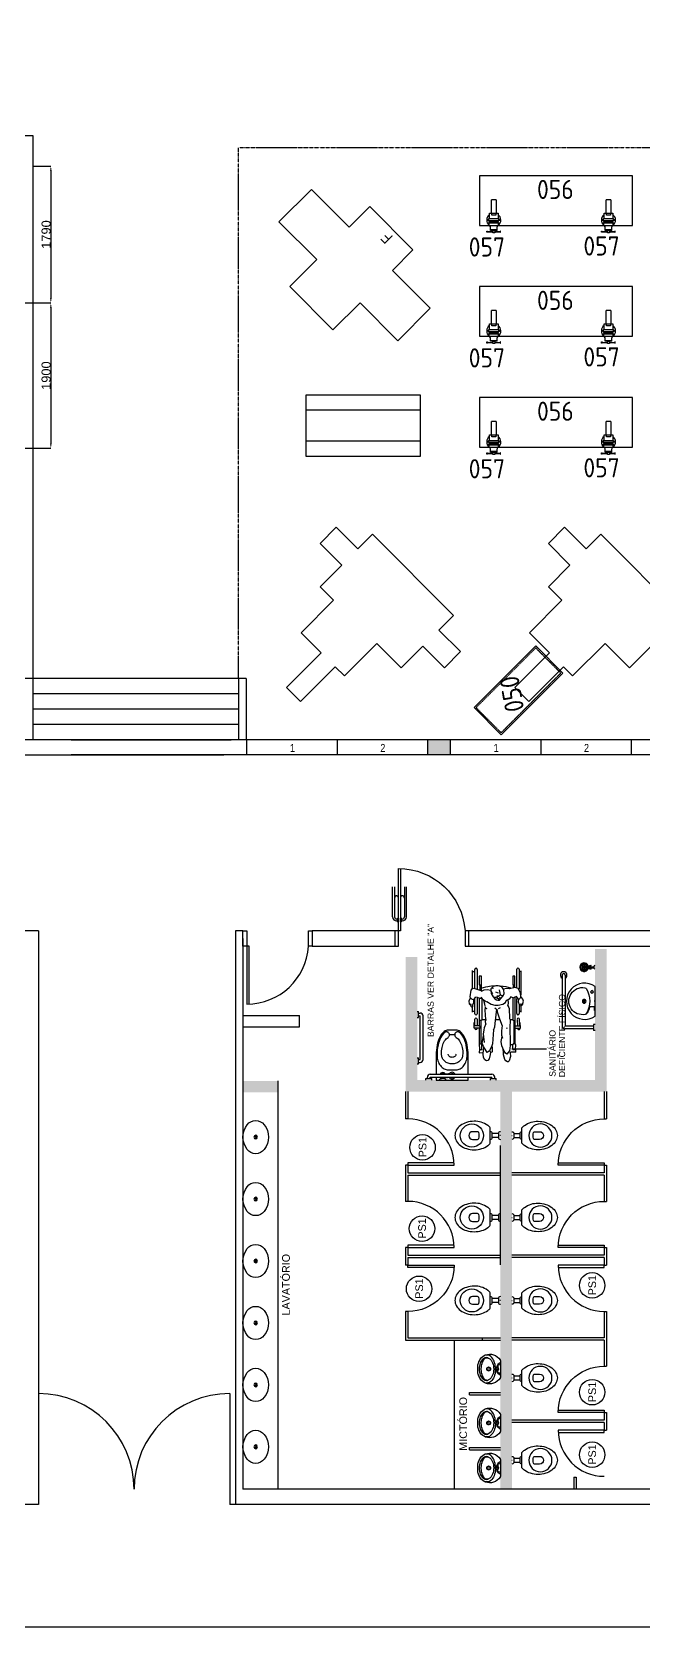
# Model space of a CAD drawing. Header units: millimetres. Extents: x 18768 to 1484868, y -11027 to 520152.
# Drawn here: x 694504 to 702499, y 136941 to 157799 of the extents above; entities that cross this region are included whole.
import ezdxf
from ezdxf.enums import TextEntityAlignment as Align

# ---------------------------------------------------------------- set-up
doc = ezdxf.new("R2010")
doc.units = ezdxf.units.MM
for name, pattern in [('DASHDOT', [1, 0.5, -0.25, 0, -0.25]), ('DIVIDE', [2.15, 1.5, -0.2, 0.05, -0.15, 0.05, -0.2]), ('HIDDEN2', [4.7625, 3.175, -1.5875])]:
    doc.linetypes.add(name, pattern=pattern)
for name, color, linetype in [('1-PAREDES', 7, 'Continuous'), ('A Construir', 1, 'Continuous'), ('Construir', 251, 'Continuous'), ('esquadrias', 2, 'Continuous'), ('L025-IMAGIN', 1, 'DIVIDE'), ('L025-TEXTO', 7, 'Continuous'), ('L035-ARRANJO-ADQUIRIR', 102, 'Continuous'), ('L035-ARRANJO-EXISTENTE', 180, 'Continuous'), ('L035-TEXTO', 40, 'Continuous'), ('MOBÍLIA', 26, 'Continuous'), ('Muros', 4, 'Continuous'), ('PAREDES', 7, 'Continuous'), ('Sanitários', 2, 'Continuous'), ('Textos', 7, 'Continuous')]:
    doc.layers.add(name, color=color, linetype=linetype)
doc.layers.add('L035-DEMOLIÇÃO', color=40, linetype='Continuous', plot=False)
doc.styles.add('ISO-CP--25', font='isocp.shx', dxfattribs={"height": 250})
doc.styles.get("Standard").update_dxf_attribs({"font": 'arial.ttf'})
doc.dimstyles.new('ISO-25', dxfattribs={"dimtxt": 2.5, "dimasz": 2.5, "dimexe": 1.25, "dimexo": 0.625, "dimtad": 1, "dimtxsty": 'Standard', "dimcen": 2.5, "dimadec": 0, "dimazin": 0, "dimtfac": 1, "dimtmove": 0, "dimatfit": 3, "dimfxl": 1, "dimarcsym": 0})

# ---------------------------------------------------------------- blocks, each defined once
blk = doc.blocks.new('CADEIRA_RODAS')
at = {"color": 0}
for p, q in [((-0.793, 0.23), (-0.79, 0.178)), ((-0.746, 0.228), (-0.793, 0.23)), ((-0.754, 0.197), (-0.755, 0.228)), ((-0.683, 0.229), (-0.748, 0.227)), ((-0.676, 0.215), (-0.683, 0.229)), ((-0.68, 0.228), (-0.474, 0.228)), ((-0.679, 0.203), (-0.676, 0.215)), ((-0.377, 0.209), (-0.678, 0.209)), ((-0.478, 0.288), (-0.474, 0.288)), ((-0.475, 0.259), (-0.478, 0.259)), ((-0.474, 0.295), (-0.401, 0.295)), ((-0.474, 0.209), (-0.474, 0.295)), ((-0.444, 0.227), (-0.473, 0.217)), ((-0.443, 0.227), (-0.443, 0.295)), ((-0.443, 0.288), (-0.358, 0.288)), ((-0.443, 0.227), (-0.092, 0.227)), ((-0.358, 0.259), (-0.441, 0.259)), ((-0.377, 0.218), (-0.372, 0.227)), ((-0.377, 0.206), (-0.377, 0.218)), ((-0.288, 0.287), (-0.098, 0.287)), ((-0.084, 0.257), (-0.288, 0.257)), ((-0.265, 0.319), (-0.206, 0.319)), ((-0.254, 0.313), (-0.254, 0.289)), ((-0.194, 0.333), (-0.2, 0.329)), ((-0.196, 0.317), (-0.2, 0.329)), ((-0.177, 0.316), (-0.196, 0.317)), ((-0.194, 0.333), (-0.166, 0.336)), ((-0.182, 0.338), (-0.161, 0.357)), ((-0.145, 0.304), (-0.177, 0.316)), ((-0.166, 0.336), (-0.165, 0.347)), ((-0.161, 0.357), (-0.118, 0.363)), ((-0.104, 0.305), (-0.145, 0.304)), ((-0.118, 0.363), (-0.081, 0.345)), ((-0.094, 0.332), (-0.105, 0.299)), ((-0.105, 0.299), (-0.066, 0.273)), ((-0.082, 0.343), (-0.094, 0.332)), ((-0.07, 0.208), (-0.094, 0.192)), ((-0.068, 0.271), (-0.087, 0.221)), ((-0.087, 0.221), (-0.087, 0.198)), ((-0.081, 0.345), (-0.066, 0.348)), ((-0.066, 0.348), (0.018, 0.333)), ((0.013, 0.211), (0.005, 0.202)), ((0.044, 0.3), (0.013, 0.211)), ((0.018, 0.333), (0.035, 0.321)), ((0.089, 0.224), (0.024, 0.224)), ((0.035, 0.321), (0.044, 0.3)), ((0.288, 0.257), (0.038, 0.257)), ((0.046, 0.319), (0.272, 0.319)), ((0.049, 0.287), (0.288, 0.287)), ((0.089, 0.23), (0.089, 0.201)), ((0.201, 0.23), (0.089, 0.23)), ((0.201, 0.201), (0.201, 0.23)), ((0.26, 0.313), (0.26, 0.289)), ((-0.898, 0.134), (-0.885, 0.157)), ((-0.894, 0.119), (-0.898, 0.134)), ((-0.872, 0.103), (-0.894, 0.119)), ((-0.885, 0.157), (-0.855, 0.174)), ((-0.816, 0.086), (-0.872, 0.103)), ((-0.855, 0.174), (-0.807, 0.18)), ((-0.788, 0.085), (-0.816, 0.086)), ((-0.807, 0.18), (-0.761, 0.176)), ((-0.79, 0.126), (-0.747, 0.155)), ((-0.768, 0.095), (-0.79, 0.126)), ((-0.769, 0.093), (-0.788, 0.085)), ((-0.785, 0.086), (-0.783, 0.064)), ((-0.783, 0.064), (-0.776, 0.06)), ((-0.776, 0.06), (-0.743, 0.06)), ((-0.705, 0.068), (-0.768, 0.095)), ((-0.761, 0.176), (-0.725, 0.17)), ((-0.754, 0.197), (-0.692, 0.196)), ((-0.747, 0.155), (-0.711, 0.174)), ((-0.743, 0.06), (-0.696, 0.063)), ((-0.711, 0.174), (-0.678, 0.186)), ((-0.679, 0.059), (-0.705, 0.068)), ((-0.695, 0.182), (-0.696, 0.195)), ((-0.692, 0.196), (-0.679, 0.203)), ((-0.618, 0.052), (-0.679, 0.059)), ((-0.678, 0.186), (-0.67, 0.192)), ((-0.67, 0.192), (-0.573, 0.174)), ((-0.662, 0.162), (-0.548, 0.174)), ((-0.497, 0.045), (-0.618, 0.052)), ((-0.548, 0.174), (-0.501, 0.168)), ((-0.501, 0.168), (-0.466, 0.161)), ((-0.497, 0.045), (-0.499, 0.048)), ((-0.463, 0.034), (-0.497, 0.045)), ((-0.466, 0.161), (-0.414, 0.142)), ((-0.413, 0.029), (-0.463, 0.034)), ((-0.419, 0.145), (-0.389, 0.149)), ((-0.23, 0.006), (-0.413, 0.029)), ((-0.389, 0.149), (-0.362, 0.143)), ((-0.372, 0.197), (-0.377, 0.206)), ((-0.376, 0.136), (-0.362, 0.144)), ((-0.1, 0.197), (-0.372, 0.197)), ((-0.364, 0.194), (-0.363, 0.148)), ((-0.362, 0.144), (-0.241, 0.154)), ((-0.362, 0.019), (-0.362, -0.032)), ((-0.241, 0.154), (-0.196, 0.15)), ((-0.228, 0.012), (-0.214, 0.026)), ((-0.212, 0.15), (-0.218, 0.136)), ((-0.218, 0.136), (-0.215, 0.127)), ((-0.191, 0.152), (-0.162, 0.159)), ((-0.164, 0.073), (-0.178, 0.027)), ((-0.178, 0.027), (-0.177, -0.014)), ((-0.13, 0.132), (-0.164, 0.073)), ((-0.162, 0.159), (-0.116, 0.169)), ((-0.127, 0.142), (-0.133, 0.122)), ((-0.112, 0.168), (-0.127, 0.142)), ((-0.094, 0.192), (-0.112, 0.168)), ((-0.105, 0.007), (-0.112, -0.012)), ((-0.093, 0.027), (-0.105, 0.007)), ((-0.07, 0.044), (-0.093, 0.027)), ((-0.072, 0.038), (-0.074, 0.015)), ((-0.074, 0.015), (-0.065, -0.012)), ((-0.066, 0.051), (-0.072, 0.038)), ((-0.026, 0.074), (-0.066, 0.051)), ((-0.055, 0.002), (-0.055, -0.025)), ((-0.027, 0.054), (0.007, 0.077)), ((0.011, 0.079), (-0.026, 0.074)), ((-0.003, 0.021), (-0.012, -0.001)), ((0.005, 0.202), (0.022, 0.164)), ((0.038, 0.081), (0.011, 0.079)), ((0.027, 0.122), (0.018, 0.084)), ((0.089, 0.207), (0.02, 0.207)), ((0.022, 0.164), (0.027, 0.122)), ((0.052, 0.063), (0.038, 0.081)), ((0.053, 0.06), (0.038, 0.053)), ((0.044, 0.207), (0.063, 0.144)), ((0.07, 0.046), (0.052, 0.063)), ((0.063, 0.144), (0.076, 0.069)), ((0.07, 0.027), (0.07, 0.046)), ((0.074, 0.013), (0.07, 0.027)), ((0.074, -0.016), (0.074, 0.013)), ((0.076, 0.069), (0.08, -0.007)), ((0.089, 0.201), (0.201, 0.201)), ((-0.913, -0.135), (-0.9, -0.117)), ((-0.913, -0.146), (-0.913, -0.135)), ((-0.9, -0.16), (-0.913, -0.146)), ((-0.9, -0.117), (-0.88, -0.101)), ((-0.842, -0.176), (-0.9, -0.16)), ((-0.88, -0.101), (-0.823, -0.084)), ((-0.792, -0.171), (-0.842, -0.176)), ((-0.823, -0.084), (-0.767, -0.087)), ((-0.812, -0.13), (-0.798, -0.11)), ((-0.771, -0.164), (-0.812, -0.13)), ((-0.798, -0.11), (-0.764, -0.088)), ((-0.78, -0.166), (-0.792, -0.171)), ((-0.788, -0.245), (-0.785, -0.182)), ((-0.786, -0.083), (-0.749, -0.081)), ((-0.698, -0.173), (-0.771, -0.164)), ((-0.764, -0.088), (-0.704, -0.062)), ((-0.752, -0.206), (-0.752, -0.239)), ((-0.752, -0.206), (-0.692, -0.208)), ((-0.704, -0.062), (-0.646, -0.054)), ((-0.659, -0.171), (-0.698, -0.173)), ((-0.692, -0.207), (-0.693, -0.176)), ((-0.471, -0.169), (-0.659, -0.171)), ((-0.646, -0.054), (-0.582, -0.066)), ((-0.608, -0.076), (-0.571, -0.065)), ((-0.571, -0.065), (-0.51, -0.064)), ((-0.51, -0.064), (-0.441, -0.071)), ((-0.475, -0.132), (-0.481, -0.12)), ((-0.365, -0.17), (-0.471, -0.169)), ((-0.449, -0.07), (-0.358, -0.036)), ((-0.372, -0.207), (-0.377, -0.216)), ((-0.089, -0.207), (-0.372, -0.207)), ((-0.348, -0.165), (-0.365, -0.17)), ((-0.362, -0.171), (-0.362, -0.207)), ((-0.358, -0.036), (-0.28, -0.013)), ((-0.22, -0.157), (-0.348, -0.165)), ((-0.28, -0.013), (-0.23, -0.002)), ((-0.212, -0.04), (-0.222, -0.015)), ((-0.175, -0.142), (-0.22, -0.157)), ((-0.148, -0.145), (-0.188, -0.138)), ((-0.177, -0.014), (-0.164, -0.075)), ((-0.164, -0.075), (-0.141, -0.111)), ((-0.108, -0.143), (-0.145, -0.147)), ((-0.141, -0.111), (-0.113, -0.126)), ((-0.112, -0.012), (-0.11, -0.032)), ((-0.111, -0.122), (-0.102, -0.147)), ((-0.11, -0.032), (-0.061, -0.075)), ((-0.102, -0.147), (-0.089, -0.168)), ((-0.089, -0.168), (-0.063, -0.19)), ((-0.068, -0.185), (-0.079, -0.209)), ((-0.065, -0.012), (-0.041, -0.045)), ((-0.061, -0.075), (-0.031, -0.092)), ((-0.041, -0.045), (-0.052, -0.064)), ((-0.052, -0.064), (-0.051, -0.077)), ((-0.04, -0.046), (0.025, -0.031)), ((-0.031, -0.092), (0.023, -0.089)), ((-0.012, -0.001), (-0.016, -0.015)), ((0.023, -0.089), (0.061, -0.062)), ((0.041, -0.122), (0.03, -0.084)), ((0.034, -0.158), (0.041, -0.122)), ((0.052, -0.235), (0.038, -0.161)), ((0.068, -0.114), (0.047, -0.175)), ((0.061, -0.062), (0.074, -0.016)), ((0.08, -0.007), (0.068, -0.114)), ((0.201, -0.205), (0.089, -0.205)), ((0.089, -0.205), (0.089, -0.234)), ((0.201, -0.234), (0.201, -0.205)), ((-0.788, -0.246), (-0.738, -0.245)), ((-0.751, -0.243), (-0.689, -0.244)), ((-0.677, -0.211), (-0.692, -0.208)), ((-0.689, -0.244), (-0.678, -0.237)), ((-0.68, -0.238), (-0.474, -0.238)), ((-0.377, -0.219), (-0.678, -0.219)), ((-0.678, -0.237), (-0.674, -0.22)), ((-0.674, -0.219), (-0.677, -0.211)), ((-0.474, -0.269), (-0.479, -0.269)), ((-0.478, -0.298), (-0.474, -0.298)), ((-0.474, -0.219), (-0.474, -0.305)), ((-0.474, -0.305), (-0.401, -0.302)), ((-0.444, -0.237), (-0.473, -0.227)), ((-0.443, -0.238), (-0.443, -0.304)), ((-0.443, -0.238), (-0.078, -0.238)), ((-0.36, -0.264), (-0.443, -0.268)), ((-0.443, -0.297), (-0.359, -0.293)), ((-0.377, -0.216), (-0.377, -0.229)), ((-0.377, -0.229), (-0.372, -0.238)), ((-0.285, -0.257), (-0.088, -0.257)), ((-0.165, -0.287), (-0.285, -0.287)), ((-0.268, -0.314), (-0.18, -0.314)), ((-0.253, -0.286), (-0.253, -0.305)), ((-0.183, -0.287), (-0.179, -0.303)), ((-0.179, -0.303), (-0.166, -0.303)), ((-0.159, -0.309), (-0.178, -0.322)), ((-0.178, -0.322), (-0.173, -0.333)), ((-0.173, -0.333), (-0.123, -0.344)), ((-0.131, -0.276), (-0.166, -0.288)), ((-0.166, -0.303), (-0.159, -0.309)), ((-0.098, -0.28), (-0.131, -0.276)), ((-0.123, -0.344), (-0.097, -0.338)), ((-0.06, -0.244), (-0.099, -0.275)), ((-0.097, -0.288), (-0.099, -0.275)), ((-0.084, -0.302), (-0.097, -0.288)), ((-0.097, -0.338), (-0.063, -0.309)), ((-0.063, -0.309), (-0.084, -0.302)), ((-0.079, -0.209), (-0.071, -0.229)), ((-0.071, -0.229), (-0.064, -0.24)), ((-0.063, -0.309), (-0.018, -0.304)), ((-0.041, -0.314), (0.269, -0.314)), ((-0.018, -0.304), (0.039, -0.277)), ((0.291, -0.287), (0.03, -0.287)), ((0.039, -0.277), (0.052, -0.235)), ((0.054, -0.257), (0.291, -0.257)), ((0.089, -0.211), (0.055, -0.211)), ((0.089, -0.228), (0.06, -0.228)), ((0.089, -0.234), (0.201, -0.234)), ((0.26, -0.304), (0.26, -0.288))]:
    blk.add_line(p, q, dxfattribs=at)
for centre, radius, start, end in [((-0.478, 0.273), 0.0145, 90, 270), ((-0.358, 0.273), 0.0145, 270, 90), ((-0.288, 0.272), 0.0149, 90, 270), ((0.288, 0.272), 0.0149, 270, 90), ((-0.479, -0.284), 0.0145, 92.6629, 272.6629), ((-0.359, -0.278), 0.0145, 272.6629, 92.6629), ((-0.285, -0.272), 0.0149, 90, 270), ((0.291, -0.272), 0.0149, 270, 90)]:
    blk.add_arc(centre, radius, start, end, dxfattribs=at)
for p in [(-0.094, -0.018), (-0.084, -0.002), (-0.081, -0.038)]:
    blk.add_point(p, dxfattribs=at)
blk = doc.blocks.new('LAVPQ-PL')
blk.add_line((0, 0), (0.01, 0))
for points in [[(0, -0.191), (0, 0.191, -1.947368)], [(0.11, -0.156, 0.218943), (0.13, -0.171, 1.213584), (0.132, 0.175, 0.218943), (0.112, 0.16, 0.264013)]]:
    blk.add_lwpolyline(points, format="xyb", close=True)
blk.add_lwpolyline([(0.007, -0.12), (0.007, -0.08, -0.414214), (0.016, -0.071), (0.061, -0.071, -0.312113), (0.073, -0.08, 0.063016), (0.103, -0.157, 0.063016)], format="xyb")
for centre, radius in [((0.04, 0.121), 0.0176), ((0.141, 0), 0.0241), ((0.141, 0), 0.0115)]:
    blk.add_circle(centre, radius)
blk = doc.blocks.new('nomacab1')
blk.add_circle((0, 0), 0.414)
at = {"color": 3}
blk.add_attdef('ACAB', text='', height=0.25, dxfattribs=at).set_placement((0.007, 0), align=Align.MIDDLE)
blk = doc.blocks.new('bac-pl')
for p, q in [((0, 0), (0.005, 0)), ((0.025, 0.025), (0.105, 0.025)), ((0.025, -0.025), (0.105, -0.025))]:
    blk.add_line(p, q)
for points in [[(0, -0.05, 0.414214), (0.025, -0.025), (0.025, 0.025, 0.414483), (0, 0.05)], [(0.13, 0.05, 0.414483), (0.105, 0.025), (0.105, -0.025, 0.414214), (0.13, -0.05)]]:
    blk.add_lwpolyline(points, format="xyb")
for points in [[(0.13, 0.1), (0.13, -0.1, 0.056984), (0.163, -0.131, 0.085116), (0.249, -0.174, 0.090221), (0.34, -0.185, 0.074494), (0.439, -0.17, 0.085116), (0.517, -0.131, 0.106255), (0.572, -0.068, 0.128271), (0.59, 0, 0.128271), (0.572, 0.068, 0.106255), (0.517, 0.131, 0.085116), (0.439, 0.17, 0.074494), (0.34, 0.185, 0.074494), (0.241, 0.17, 0.085116), (0.163, 0.131, 0.056984)], [(0.295, 0.05, 0.326276), (0.281, 0.04, 0.155871), (0.281, -0.04, 0.326276), (0.295, -0.05), (0.36, -0.05, 1), (0.36, 0.05)]]:
    blk.add_lwpolyline(points, format="xyb", close=True)
blk.add_circle((0.37, 0), 0.15)
blk = doc.blocks.new('mic-pl')
for points in [[(0, -0.294), (-0.002, -0.294, -0.008051), (-0.034, -0.293, -0.08407), (-0.078, -0.285, -0.022672), (-0.106, -0.272, -0.027927), (-0.132, -0.258, -0.144523), (-0.183, -0.193, -0.34805), (-0.12, -0.003, -0.162816), (-0.112, 0), (0, 0), (0.112, 0, -0.162816), (0.12, -0.003, -0.34805), (0.183, -0.193, -0.144523), (0.132, -0.258, -0.027927), (0.106, -0.272, -0.022672), (0.078, -0.285, -0.08407), (0.034, -0.293, -0.008051), (0.002, -0.294)], [(0, -0.247), (-0.008, -0.247, -0.102017), (-0.09, -0.231, -0.100634), (-0.137, -0.2, -0.31043), (-0.144, -0.159, -0.029837), (-0.142, -0.153, -0.193887), (-0.08, -0.101, -0.096635), (0, -0.086, -0.096635), (0.08, -0.101, -0.193887), (0.142, -0.153, -0.029837), (0.144, -0.159, -0.31043), (0.137, -0.2, -0.100634), (0.09, -0.231, -0.102017), (0.008, -0.247)]]:
    blk.add_lwpolyline(points, format="xyb", close=True)
for points in [[(-0.053, 0, 0.473116), (-0.056, -0.005), (-0.051, -0.025, 0.362542), (-0.043, -0.032), (-0.029, -0.033, -0.564769), (-0.023, -0.039)], [(0.053, 0, -0.473116), (0.056, -0.005), (0.051, -0.025, -0.362542), (0.043, -0.032), (0.029, -0.033, 0.564769), (0.023, -0.039)], [(-0.016, -0.064, 0.100603), (-0.1, -0.082, 0.114611), (-0.161, -0.123, 0.309836), (-0.175, -0.21, 0.309836)], [(-0.146, -0.161), (-0.147, -0.165, 0.189039), (-0.145, -0.197, 0.189014), (-0.08, -0.26, 0.116802), (0, -0.275, 0.116802), (0.08, -0.26, 0.189014), (0.145, -0.197, 0.189039), (0.147, -0.165), (0.146, -0.161)], [(-0.081, -0.002), (-0.057, -0.034, 0.1805), (-0.045, -0.041), (-0.032, -0.043, -0.35029), (-0.026, -0.049, 0.252034), (-0.019, -0.063)], [(0.016, -0.064, -0.100603), (0.1, -0.082, -0.114611), (0.161, -0.123, -0.309836), (0.175, -0.21, -0.309836)], [(0.081, -0.002), (0.057, -0.034, -0.1805), (0.045, -0.041), (0.032, -0.043, 0.35029), (0.026, -0.049, -0.252034), (0.019, -0.063)]]:
    blk.add_lwpolyline(points, format="xyb")
for centre, radius in [((-0.024, -0.151), 0.0035), ((0, -0.046), 0.024), ((-0.016, -0.135), 0.0035), ((-0.017, -0.168), 0.0035), ((0, -0.046), 0.0075), ((0, -0.152), 0.0035), ((-0.001, -0.175), 0.0035), ((0.001, -0.129), 0.0035), ((0.017, -0.136), 0.0035), ((0.016, -0.169), 0.0035), ((0.023, -0.152), 0.0035)]:
    blk.add_circle(centre, radius)
at = {"linetype": 'DASHDOT'}
blk.add_circle((0, -0.152), 0.024, dxfattribs=at)
blk = doc.blocks.new('cubem-pl')
at = {"linetype": 'Continuous'}
for radius in [0.024, 0.012]:
    blk.add_circle((0.265, 0), radius, dxfattribs=at)
for centre, radius, start, end in [((0.265, 0.076), 0.139, 37.5041, 142.4959), ((0.364, 0), 0.264, 142.4959, 217.5041), ((0.166, 0), 0.264, 322.4959, 37.5041), ((0.265, -0.076), 0.139, 217.5041, 322.4959)]:
    blk.add_arc(centre, radius, start, end)
blk = doc.blocks.new('*D190')
at = {"color": 0, "lineweight": -2, "transparency": 16777216}
for p, q in [((694517, 156045), (694754, 156045)), ((694752, 155985), (694752, 154315)), ((694517, 154255), (694754, 154255))]:
    blk.add_line(p, q, dxfattribs=at)
at = {"color": 0, "lineweight": 15, "transparency": 16777216}
for points in [[(694742, 155985), (694762, 155985), (694752, 156045)], [(694742, 154315), (694762, 154315), (694752, 154255)]]:
    blk.add_solid(points, dxfattribs=at)
at = {"layer": 'DEFPOINTS', "color": 0, "lineweight": 15, "transparency": 16777216}
for p in [(694516, 156045), (694516, 154255), (694752, 154255)]:
    blk.add_point(p, dxfattribs=at)
at = {"color": 0, "transparency": 16777216, "insert": (694691, 155150), "char_height": 120, "attachment_point": 5, "rotation": 90}
blk.add_mtext('1790', dxfattribs=at)
blk = doc.blocks.new('*D197')
at = {"color": 0, "lineweight": -2, "transparency": 16777216}
for p, q in [((694397, 154255), (694754, 154255)), ((694752, 154195), (694752, 152415)), ((694397, 152355), (694754, 152355))]:
    blk.add_line(p, q, dxfattribs=at)
at = {"color": 0, "lineweight": 15, "transparency": 16777216}
for points in [[(694742, 154195), (694762, 154195), (694752, 154255)], [(694742, 152415), (694762, 152415), (694752, 152355)]]:
    blk.add_solid(points, dxfattribs=at)
at = {"layer": 'DEFPOINTS', "color": 0, "lineweight": 15, "transparency": 16777216}
for p in [(694397, 154255), (694397, 152355), (694752, 152355)]:
    blk.add_point(p, dxfattribs=at)
at = {"color": 0, "transparency": 16777216, "insert": (694691, 153305), "char_height": 120, "attachment_point": 5, "rotation": 90}
blk.add_mtext('1900', dxfattribs=at)
blk = doc.blocks.new('BL_SENAI_id9310100290')
at = {"layer": 'L035-ARRANJO-EXISTENTE', "color": 0}
for p, q in [((-340, 112), (-340, 227)), ((-340, 227), (-272, 227)), ((-228, 233), (-238, 233)), ((-238, 219), (-238, 106)), ((-228, 106), (-228, 233)), ((-217, 106), (-217, 233)), ((-217, 233), (-207, 233)), ((-207, 219), (-207, 106)), ((-114, 214), (-159, 214)), ((-121, 214), (-121, 125)), ((-114, 214), (-114, 125)), ((-515, 200), (-515, 139)), ((-515, 200), (-340, 200)), ((-340, 139), (-515, 139)), ((-272, 112), (-340, 112)), ((-238, 106), (-228, 106)), ((-207, 106), (-217, 106)), ((-178, 144), (-178, 195)), ((-114, 125), (-159, 125))]:
    blk.add_line(p, q, dxfattribs=at)
for points in [[(-268, 233), (-238, 233), (-238, 106), (-268, 106)], [(-178, 233), (-207, 233), (-207, 106), (-178, 106)], [(-104, 259), (-104, 252), (-88, 252), (-88, 259)], [(-340, 143), (-340, 197), (-314, 197), (-314, 143)], [(-114, 156), (-114, 183), (-83, 183), (-83, 156)], [(-104, 80), (-104, 86), (-88, 86), (-88, 80)]]:
    blk.add_lwpolyline(points, close=True, dxfattribs=at)
for points in [[(-99, 183), (-99, 252), (-92, 252), (-92, 183)], [(-92, 156), (-92, 86), (-99, 86), (-99, 156)]]:
    blk.add_lwpolyline(points, dxfattribs=at)
for centre in [(-250, 248), (-250, 92)]:
    blk.add_circle(centre, 7.45, dxfattribs=at)
for centre, radius, start, end in [((-247, 170), 92.8, 41.7386, 141.8707), ((-272, 231), 4.33, 270, 0), ((-159, 233), 19, 180, 270), ((-247, 170), 92.8, 218.1293, 318.2614), ((-272, 108), 4.33, 0, 90), ((-159, 106), 19, 90, 180)]:
    blk.add_arc(centre, radius, start, end, dxfattribs=at)
at = {"layer": 'L025-TEXTO', "style": 'ISO-CP--25'}
blk.add_attdef('rmp_mt_codmaterial', (15, 15), '', height=40, dxfattribs=at)
at = {"layer": 'L025-TEXTO', "style": 'ISO-CP--25', "flags": 1}
for tag in ['rmp_mt_nomeunid', 'rmp_mt_potencia', 'rmp_mt_cod']:
    blk.add_attdef(tag, (15, 15), '', height=40, dxfattribs=at)
blk = doc.blocks.new('BL_SENAI_id9320240650')
at = {"layer": 'L035-ARRANJO-EXISTENTE', "color": 0}
blk.add_lwpolyline([(-595, 399), (-595, -251), (1405, -251), (1405, 399)], close=True, dxfattribs=at)
at = {"layer": 'L025-TEXTO', "style": 'ISO-CP--25'}
blk.add_attdef('rmp_mt_codmaterial', (15, 15), '', height=40, dxfattribs=at)
at = {"layer": 'L025-TEXTO', "style": 'ISO-CP--25', "flags": 1}
for tag in ['rmp_mt_nomeunid', 'rmp_mt_potencia', 'rmp_mt_cod']:
    blk.add_attdef(tag, (15, 15), '', height=40, dxfattribs=at)
blk = doc.blocks.new('BL_SENAI_id9320230820')
at = {"layer": 'L035-ARRANJO-EXISTENTE', "color": 0}
blk.add_lwpolyline([(-449, -183), (691, -183), (691, 317), (-449, 317)], close=True, dxfattribs=at)
at = {"layer": 'L035-ARRANJO-EXISTENTE', "color": 0, "linetype": 'HIDDEN2'}
blk.add_lwpolyline([(-431, -165), (673, -165), (673, 299), (-431, 299)], close=True, dxfattribs=at)
at = {"layer": 'L025-TEXTO', "style": 'ISO-CP--25'}
blk.add_attdef('rmp_mt_codmaterial', (15, 15), '', height=40, dxfattribs=at)
at = {"layer": 'L025-TEXTO', "style": 'ISO-CP--25', "flags": 1}
for tag in ['rmp_mt_nomeunid', 'rmp_mt_potencia', 'rmp_mt_cod']:
    blk.add_attdef(tag, (15, 15), '', height=40, dxfattribs=at)

msp = doc.modelspace()

# ---------------------------------------------------------------- hatches: boundary and pattern name
h = msp.add_hatch(color=1)
h.dxf.hatch_style = 1
h.paths.add_polyline_path([(729590.175, 148544.6), (729250.175, 148544.6), (729250.175, 148344.6), (729590.175, 148344.6)])
h.paths.add_polyline_path([(722158.175, 148544.6), (721858.175, 148544.6), (721858.175, 148344.6), (722158.175, 148344.6)])
h.paths.add_polyline_path([(714766.175, 148544.6), (714461.175, 148544.6), (714461.175, 148344.6), (714766.175, 148344.6)])
h.paths.add_polyline_path([(707369.175, 148544.6), (707069.175, 148544.6), (707069.175, 148344.6), (707369.175, 148344.6)])
h.paths.add_polyline_path([(699977.175, 148544.6), (699677.175, 148544.6), (699677.175, 148344.6), (699977.175, 148344.6)])

# ---------------------------------------------------------------- linework, layer by layer
for p, q in [((699585.439, 152851.578), (698085.439, 152851.578)), ((698085.439, 152451.578), (699585.439, 152451.578)), ((698485.372, 151322.211), (698273.24, 151110.079)), ((701471.337, 151322.211), (701259.205, 151110.079)), ((698003.935, 144788.355), (698003.935, 144939.404)), ((700399.228, 140694.962), (700399.228, 140725.172))]:
    msp.add_line(p, q)
at = {"color": 1}
for p, q in [((697313.175, 148544.6), (697313.175, 148344.6)), ((697313.175, 148544.6), (697313.175, 148344.6)), ((697313.175, 148544.6), (697313.175, 148344.6)), ((698495.175, 148544.6), (698495.175, 148344.6)), ((699677.175, 148544.6), (699677.175, 148344.6)), ((699977.175, 148544.6), (699977.175, 148344.6)), ((701159.175, 148544.6), (701159.175, 148344.6)), ((702341.175, 148544.6), (702341.175, 148344.6))]:
    msp.add_line(p, q, dxfattribs=at)
for points in [[(698230.134, 154822.794), (697876.581, 154469.24), (698442.266, 153903.555), (698795.819, 154257.108), (699290.794, 153762.133), (699715.058, 154186.398), (699220.081, 154681.37), (699488.781, 154950.07), (698923.093, 155515.753), (698654.393, 155247.052), (698162.02, 155739.42), (697735.159, 155317.768)], [(698085.439, 152251.578), (699585.439, 152251.578), (699585.439, 153051.578), (698085.439, 153051.578)]]:
    msp.add_lwpolyline(points, close=True)
for points in [[(698273.24, 151110.079), (698556.082, 150827.237), (698273.24, 150544.394), (698450.016, 150367.617), (698025.752, 149943.353), (698287.382, 149681.724), (697834.833, 149229.175), (698018.681, 149045.327), (698471.229, 149497.876), (698591.438, 149377.668), (699015.702, 149801.932), (699333.9, 149483.734), (699616.742, 149766.576), (699899.585, 149483.734), (700111.717, 149695.866), (699828.874, 149978.708), (700019.793, 150169.627), (698959.133, 151230.287), (698768.214, 151039.369), (698485.372, 151322.211)], [(701259.205, 151110.079), (701542.047, 150827.237), (701259.205, 150544.394), (701435.981, 150367.617), (701011.717, 149943.353), (701273.347, 149681.724), (700820.798, 149229.175), (701004.646, 149045.327), (701457.194, 149497.876), (701577.403, 149377.668), (702001.667, 149801.932), (702319.865, 149483.734), (702602.707, 149766.576), (702885.55, 149483.734), (703097.682, 149695.866), (702814.839, 149978.708), (703005.758, 150169.627), (701945.098, 151230.287), (701754.179, 151039.369), (701471.337, 151322.211)]]:
    msp.add_lwpolyline(points)
at = {"layer": '1-PAREDES'}
for p, q in [((697265.175, 146043.6), (697166.175, 146043.6)), ((699250.233, 146043.6), (698171.469, 146043.6)), ((703133.138, 146043.6), (700218.643, 146043.6)), ((698171.469, 145843.6), (699250.233, 145843.6)), ((700218.643, 145843.6), (703133.138, 145843.6)), ((697265.175, 144939.404), (698003.935, 144939.404)), ((697265.175, 144788.355), (698003.935, 144788.355))]:
    msp.add_line(p, q, dxfattribs=at)
at = {"layer": 'A Construir'}
for p, q in [((674306.924, 156444.6), (694516.175, 156444.6)), ((694516.175, 156444.6), (694516.175, 149344.6))]:
    msp.add_line(p, q, dxfattribs=at)
at = {"layer": 'Construir'}
for points in [[(702021.641, 144093.564), (701870.592, 144093.564), (702021.641, 145807.55), (701870.592, 145807.55)], [(699543.836, 143942.515), (699392.787, 143942.515), (699543.836, 145704.753), (699392.787, 145704.753)], [(697725.613, 143932.551), (697265.175, 143932.551), (697725.613, 144083.6), (697265.175, 144083.6)], [(702021.039, 143942.515), (699543.836, 143942.515), (702021.039, 144093.564), (699543.836, 144093.564)], [(700781.913, 138754.753), (700631.389, 138754.753), (700782.437, 143942.515), (700631.389, 143942.515)], [(700782.515, 138754.753), (700631.991, 138754.753), (700783.04, 143942.515), (700631.991, 143942.515)]]:
    msp.add_solid(points, dxfattribs=at)
at = {"layer": 'DEFPOINTS'}
msp.add_line((701382.515, 144424.753), (701382.515, 144394.753), dxfattribs=at)
msp.add_line((701382.515, 144424.753), (701382.515, 144394.753), dxfattribs=at)
at = {"layer": 'esquadrias'}
for p, q in [((699222.947, 146229.152), (699222.947, 146622.72)), ((699247.701, 146622.72), (699247.701, 146229.152)), ((699277.911, 146503.93), (699287.981, 146503.93)), ((699287.981, 146493.86), (699298.051, 146493.86)), ((699337.173, 146493.86), (699327.103, 146493.86)), ((699347.243, 146503.93), (699337.173, 146503.93)), ((699377.453, 146622.72), (699377.453, 146229.152)), ((699402.207, 146229.152), (699402.207, 146622.72)), ((699277.911, 146198.942), (699287.981, 146198.942)), ((699277.911, 146174.188), (699287.981, 146174.188)), ((699287.981, 146164.118), (699287.981, 146209.012)), ((699287.981, 146209.012), (699298.051, 146209.012)), ((699287.981, 146164.118), (699298.051, 146164.118)), ((699298.051, 146164.118), (699298.051, 146209.012)), ((699327.103, 146164.118), (699327.103, 146209.012)), ((699337.173, 146209.012), (699327.103, 146209.012)), ((699337.173, 146164.118), (699327.103, 146164.118)), ((699337.173, 146164.118), (699337.173, 146209.012)), ((699347.243, 146198.942), (699337.173, 146198.942)), ((699347.243, 146174.188), (699337.173, 146174.188))]:
    msp.add_line(p, q, dxfattribs=at)
for points in [[(699327.706, 146860.431), (699327.706, 146043.6), (699250.233, 146043.6), (699250.233, 145843.6), (699298.653, 145843.6), (699298.653, 146860.431, -0.394454368), (700170.223, 146043.6), (700170.223, 145843.6), (700218.643, 145843.6), (700218.643, 146043.6), (700170.223, 146043.6)], [(697345.735, 145086.956), (697345.735, 145843.6), (697265.175, 145843.6), (697265.175, 146043.6), (697315.525, 146043.6), (697315.525, 145086.956, 0.395142121), (698121.119, 145843.6), (698121.119, 146043.6), (698171.469, 146043.6), (698171.469, 145843.6), (698121.119, 145843.6)], [(700027.193, 143011.046), (699422.997, 143011.046), (699422.997, 142980.837), (700027.193, 142980.837, 0.414213562), (699422.997, 143585.032, 0.414213562)], [(701387.236, 143011.046), (701991.431, 143011.046), (701991.431, 142980.837), (701387.236, 142980.837, -0.414213562), (701991.431, 143585.032, -0.414213562)], [(700027.193, 141933.564), (699422.997, 141933.564), (699422.997, 141903.354), (700027.193, 141903.354, 0.414213562), (699422.997, 142507.55, 0.414213562)], [(701387.236, 141933.564), (701991.431, 141933.564), (701991.431, 141903.354), (701387.236, 141903.354, -0.414213562), (701991.431, 142507.55, -0.414213562)], [(700027.193, 141641.536), (699422.997, 141641.536), (699422.997, 141671.746), (700027.193, 141671.746, -0.414213562), (699422.997, 141067.55, -0.414213562)], [(701387.236, 141641.536), (701991.431, 141641.536), (701991.431, 141671.746), (701387.236, 141671.746, 0.414213562), (701991.431, 141067.55, 0.414213562)], [(701387.236, 139778.599), (701991.431, 139778.599), (701991.431, 139748.389), (701387.236, 139748.389, -0.414213562), (701991.431, 140352.585, -0.414213562)], [(701387.236, 139486.571), (701991.431, 139486.571), (701991.431, 139516.781), (701387.236, 139516.781, 0.414213562), (701991.431, 138912.585, 0.414213562)]]:
    msp.add_lwpolyline(points, format="xyb", dxfattribs=at)
for centre, radius, start, end in [((699277.911, 146473.72), 30.21, 90, 180), ((699347.243, 146473.72), 30.21, 0, 90), ((699277.911, 146229.152), 54.964, 180, 270), ((699277.911, 146229.152), 30.21, 180, 270), ((699347.243, 146229.152), 54.964, 270, 0), ((699347.243, 146229.152), 30.21, 270, 0)]:
    msp.add_arc(centre, radius, start, end, dxfattribs=at)
at = {"layer": 'L025-IMAGIN'}
for p in [(697206.175, 149344.6), (731876.175, 156284.6)]:
    msp.add_line(p, (697206.175, 156284.6), dxfattribs=at)
at = {"layer": 'L035-DEMOLIÇÃO', "linetype": 'ByBlock', "lineweight": -2}
msp.add_lwpolyline([(752992.582, 136941.079), (661094.301, 136941.079), (661094.301, 174469.673), (752992.582, 174469.673)], close=True, dxfattribs=at)
at = {"layer": 'MOBÍLIA'}
for p, q in [((701441.087, 145467.267), (701441.087, 144800.148)), ((701479.168, 145467.267), (701479.168, 144800.148)), ((699543.836, 144988.865), (699562.877, 144988.865)), ((699562.877, 144912.703), (699562.877, 144988.865)), ((699562.877, 144969.825), (699581.917, 144969.825)), ((699543.836, 144912.703), (699562.877, 144912.703)), ((699562.877, 144931.744), (699581.917, 144931.744)), ((699581.917, 144363.531), (699581.917, 144931.744)), ((699619.998, 144363.531), (699619.998, 144931.744)), ((701851.552, 144800.148), (701479.168, 144800.148)), ((701851.552, 144762.067), (701479.168, 144762.067)), ((701870.592, 144819.188), (701851.552, 144819.188)), ((701851.552, 144819.188), (701851.552, 144743.026)), ((701870.592, 144743.026), (701851.552, 144743.026)), ((699543.836, 144382.572), (699562.877, 144382.572)), ((699562.877, 144306.41), (699562.877, 144382.572)), ((699562.877, 144363.531), (699581.917, 144363.531)), ((701236.187, 144498.459), (700783.04, 144498.459)), ((699543.836, 144306.41), (699562.877, 144306.41)), ((699562.877, 144325.45), (699581.917, 144325.45)), ((699677.12, 144112.604), (699677.12, 144131.645)), ((699715.201, 144169.726), (700521.008, 144169.726)), ((699715.201, 144112.604), (699715.201, 144131.645)), ((699715.201, 144131.645), (700521.008, 144131.645)), ((699854.831, 144172.671), (699854.831, 144185.365)), ((699926.639, 144172.671), (699854.831, 144172.671)), ((699858.005, 144182.192), (699858.005, 144186.926)), ((699873.872, 144179.018), (699861.178, 144179.018)), ((699877.045, 144182.192), (699877.045, 144191.619)), ((699883.392, 144182.192), (699883.392, 144191.619)), ((699899.259, 144179.018), (699886.565, 144179.018)), ((699902.432, 144182.192), (699902.432, 144186.926)), ((699905.606, 144172.671), (699905.606, 144185.365)), ((699926.639, 144175.845), (699939.333, 144175.845)), ((699926.639, 144169.726), (699926.639, 144175.845)), ((699926.639, 144125.526), (699926.639, 144131.645)), ((699939.333, 144169.726), (699939.333, 144175.845)), ((699952.027, 144172.671), (699939.333, 144172.671)), ((699939.333, 144125.526), (699939.333, 144131.645)), ((699964.191, 144175.845), (699952.027, 144175.845)), ((699952.027, 144169.726), (699952.027, 144175.845)), ((699952.027, 144125.526), (699952.027, 144131.645)), ((700521.008, 144112.604), (700521.008, 144131.645)), ((700559.089, 144112.604), (700559.089, 144131.645)), ((697725.613, 138744.6), (697725.613, 143932.551)), ((699658.079, 144093.564), (699658.079, 144112.604)), ((699658.079, 144112.604), (699734.241, 144112.604)), ((699734.241, 144093.564), (699734.241, 144112.604)), ((699842.138, 144093.564), (699842.138, 144106.258)), ((699842.138, 144093.564), (699918.3, 144093.564)), ((699926.639, 144128.699), (699854.831, 144128.699)), ((699854.831, 144109.827), (699854.831, 144128.699)), ((699858.005, 144110.484), (699858.005, 144122.352)), ((699873.872, 144125.526), (699861.178, 144125.526)), ((699877.045, 144112.561), (699877.045, 144122.352)), ((699883.392, 144112.561), (699883.392, 144122.352)), ((699899.259, 144125.526), (699886.565, 144125.526)), ((699902.432, 144110.484), (699902.432, 144122.352)), ((699905.606, 144109.827), (699905.606, 144128.699)), ((699918.3, 144093.564), (699918.3, 144106.258)), ((699926.639, 144125.526), (699939.333, 144125.526)), ((699952.027, 144128.699), (699939.333, 144128.699)), ((699964.191, 144125.526), (699952.027, 144125.526)), ((700501.967, 144112.604), (700578.129, 144112.604)), ((700501.967, 144093.564), (700501.967, 144112.604)), ((700578.129, 144093.564), (700578.129, 144112.604)), ((700578.732, 144093.564), (700578.732, 144112.604)), ((700631.389, 141676.781), (700631.389, 143237.62)), ((700631.991, 141676.781), (700631.991, 143237.62)), ((700027.193, 140694.962), (700027.193, 138754.753))]:
    msp.add_line(p, q, dxfattribs=at)
for points in [[(700015.203, 144169.726), (700013.502, 144172.671), (699988.115, 144172.671), (699986.414, 144169.726)], [(699986.414, 144131.645), (699988.115, 144128.699), (700013.502, 144128.699), (700015.203, 144131.645)]]:
    msp.add_lwpolyline(points, dxfattribs=at)
for centre, radius, start, end in [((701460.128, 145467.267), 43.265, 296.1094131, 243.8905869), ((701460.128, 145467.267), 19.041, 0, 180), ((699581.917, 144931.744), 38.081, 0, 90), ((701479.168, 144800.148), 38.081, 180, 270), ((699581.917, 144363.531), 38.081, 270, 0), ((699715.201, 144131.645), 38.081, 90, 180), ((699889.738, 144150.685), 41.254, 147.7951685, 152.5130748), ((699889.738, 144150.685), 41.254, 207.4869252, 212.2048315), ((699880.219, 144137.764), 53.948, 61.9275131, 118.0724869), ((699861.178, 144182.192), 3.173, 180, 270), ((699873.872, 144182.192), 3.173, 270, 0), ((699886.565, 144182.192), 3.173, 180, 270), ((699899.259, 144182.192), 3.173, 270, 0), ((699870.698, 144150.685), 41.254, 27.4864262, 32.2042275), ((699870.698, 144150.685), 41.254, 327.7957725, 332.5135738), ((700000.808, 144150.685), 44.428, 25.3769335, 154.6230665), ((700000.808, 144150.685), 44.428, 205.3769335, 334.6230665), ((700000.808, 144150.685), 25.387, 48.5903779, 131.4096221), ((700000.808, 144150.685), 25.387, 228.5903779, 311.4096221), ((700521.008, 144131.645), 38.081, 0, 90), ((699880.219, 143995.188), 117.416, 71.0753556, 108.9246444), ((699861.178, 144122.352), 3.173, 90, 180), ((699873.872, 144122.352), 3.173, 0, 90), ((699886.565, 144122.352), 3.173, 90, 180), ((699899.259, 144122.352), 3.173, 0, 90)]:
    msp.add_arc(centre, radius, start, end, dxfattribs=at)
at = {"layer": 'Muros'}
for p, q in [((701766.391, 145592.242), (701787.452, 145571.181)), ((701768.527, 145594.378), (701789.588, 145573.317)), ((701795.556, 145573.317), (701816.617, 145594.378)), ((701797.692, 145571.181), (701818.753, 145592.242)), ((701727.623, 145575.837), (701773.821, 145575.837)), ((701727.623, 145560.558), (701773.821, 145560.558)), ((701766.391, 145544.152), (701787.452, 145565.213)), ((701768.527, 145542.016), (701789.588, 145563.077)), ((701795.556, 145563.077), (701816.617, 145542.016)), ((701797.692, 145565.213), (701818.753, 145544.152)), ((701811.323, 145575.837), (701855.525, 145575.837)), ((701811.323, 145560.558), (701855.525, 145560.558)), ((701855.525, 145575.837), (701855.525, 145560.558)), ((697725.613, 143932.551), (697725.613, 144083.6)), ((699392.787, 143942.515), (699392.787, 143585.032)), ((699422.997, 143942.515), (699422.997, 143585.032)), ((701991.431, 143942.515), (701991.431, 143585.032)), ((702021.641, 143942.515), (702021.641, 143585.032)), ((699422.997, 143585.032), (699392.787, 143585.032)), ((701991.431, 143585.032), (702021.641, 143585.032)), ((699422.997, 142980.837), (699392.787, 142980.837)), ((699392.787, 142980.837), (699392.787, 142507.55)), ((699422.997, 142980.837), (699422.997, 142880.137)), ((699422.997, 142880.137), (700631.389, 142880.137)), ((701991.431, 142880.137), (700783.04, 142880.137)), ((701991.431, 142980.837), (702021.641, 142980.837)), ((701991.431, 142980.837), (701991.431, 142880.137)), ((702021.641, 142980.837), (702021.641, 142507.55)), ((699422.997, 142849.927), (700631.389, 142849.927)), ((699422.997, 142849.927), (699422.997, 142507.55)), ((701991.431, 142849.927), (700783.04, 142849.927)), ((701991.431, 142849.927), (701991.431, 142507.55)), ((699422.997, 142507.55), (699392.787, 142507.55)), ((701991.431, 142507.55), (702021.641, 142507.55)), ((699422.997, 141903.354), (699392.787, 141903.354)), ((699392.787, 141903.354), (699392.787, 141671.746)), ((699422.997, 141903.354), (699422.997, 141802.655)), ((701991.431, 141903.354), (701991.431, 141802.655)), ((701991.431, 141903.354), (702021.641, 141903.354)), ((702021.641, 141903.354), (702021.641, 141671.746)), ((699422.997, 141671.746), (699392.787, 141671.746)), ((699422.997, 141802.655), (700631.389, 141802.655)), ((699422.997, 141772.445), (699422.997, 141671.746)), ((699422.997, 141772.445), (700631.389, 141772.445)), ((701991.431, 141802.655), (700783.04, 141802.655)), ((701991.431, 141772.445), (700783.04, 141772.445)), ((701991.431, 141772.445), (701991.431, 141671.746)), ((701991.431, 141671.746), (702021.641, 141671.746)), ((699422.997, 141067.55), (699392.787, 141067.55)), ((699392.787, 141067.55), (699392.787, 140694.962)), ((699422.997, 141067.55), (699422.997, 140725.172)), ((701991.431, 141067.55), (701991.431, 140725.172)), ((701991.431, 141067.55), (702021.641, 141067.55)), ((702021.641, 141067.55), (702021.641, 140352.585)), ((699392.787, 140694.962), (700631.389, 140694.962)), ((699422.997, 140725.172), (700631.389, 140725.172)), ((701991.431, 140725.172), (700783.04, 140725.172)), ((701991.431, 140694.962), (700783.04, 140694.962)), ((701991.431, 140694.962), (701991.431, 140352.585)), ((701991.431, 140352.585), (702021.641, 140352.585)), ((700228.591, 139976.641), (700228.591, 140006.851)), ((700228.591, 140006.851), (700631.389, 140006.851)), ((700228.591, 139976.641), (700631.389, 139976.641)), ((701991.431, 139647.69), (700783.04, 139647.69)), ((701991.431, 139617.48), (700783.04, 139617.48)), ((701991.431, 139748.389), (701991.431, 139647.69)), ((701991.431, 139748.389), (702021.641, 139748.389)), ((701991.431, 139617.48), (701991.431, 139516.781)), ((702021.641, 139748.389), (702021.641, 139516.781)), ((701991.431, 139516.781), (702021.641, 139516.781)), ((700228.591, 139259.997), (700228.591, 139290.207)), ((700228.591, 139290.207), (700631.389, 139290.207)), ((700228.591, 139259.997), (700631.389, 139259.997)), ((701591.56, 138902.432), (701621.77, 138902.432)), ((701591.56, 138902.432), (701591.56, 138744.6)), ((701621.77, 138902.432), (701621.77, 138744.6))]:
    msp.add_line(p, q, dxfattribs=at)
msp.add_circle((701792.572, 145568.197), 5.926, dxfattribs=at)
for centre, radius, start, end in [((701792.572, 145568.197), 35.547, 132.5646428, 137.4353572), ((701792.572, 145568.197), 35.547, 42.5646428, 47.4353572), ((701883.484, 145568.197), 28.983, 121.8391353, 164.7175014), ((701727.623, 145568.197), 12.737, 36.8526895, 323.1473105), ((701727.623, 145568.197), 7.639, 90, 270), ((701792.572, 145568.197), 35.547, 222.5646428, 227.4353572), ((701792.572, 145568.197), 20.247, 139.2783452, 157.8331673), ((701792.572, 145568.197), 20.247, 202.1668327, 220.7216548), ((701792.572, 145568.197), 20.247, 49.2783452, 130.7216548), ((701792.572, 145568.197), 20.247, 229.2783452, 310.7216548), ((701792.572, 145568.197), 20.247, 22.1668327, 40.7216548), ((701792.572, 145568.197), 20.247, 319.2783452, 337.8331673), ((701792.572, 145568.197), 35.547, 312.5646428, 317.4353572), ((701883.484, 145568.197), 28.983, 195.2824986, 238.1608647)]:
    msp.add_arc(centre, radius, start, end, dxfattribs=at)
at = {"layer": 'PAREDES'}
for p, q in [((697306.175, 149344.6), (694416.175, 149344.6)), ((697166.175, 149344.6), (694516.175, 149344.6)), ((694516.175, 149344.6), (694516.175, 148544.6)), ((697166.175, 149144.6), (694516.175, 149144.6)), ((697186.175, 149344.6), (694536.175, 149344.6)), ((697186.175, 149144.6), (694536.175, 149144.6)), ((697206.175, 149344.6), (694591.175, 149344.6)), ((697206.175, 149144.6), (694591.175, 149144.6)), ((697206.175, 149344.6), (694611.175, 149344.6)), ((697206.175, 149144.6), (694611.175, 149144.6)), ((697206.175, 149344.6), (697206.175, 148544.6)), ((697306.175, 149344.6), (697306.175, 148544.6)), ((697166.175, 148944.6), (694516.175, 148944.6)), ((697186.175, 148944.6), (694536.175, 148944.6)), ((697206.175, 148944.6), (694591.175, 148944.6)), ((697206.175, 148944.6), (694611.175, 148944.6)), ((697166.175, 148744.6), (694516.175, 148744.6)), ((697186.175, 148744.6), (694536.175, 148744.6)), ((697206.175, 148744.6), (694591.175, 148744.6)), ((697206.175, 148744.6), (694611.175, 148744.6)), ((697016.175, 148544.6), (661722.175, 148544.6)), ((697036.175, 148544.6), (694536.175, 148544.6)), ((695016.175, 148544.6), (697016.175, 148544.6)), ((695036.175, 148544.6), (697036.175, 148544.6)), ((695091.175, 148544.6), (697091.175, 148544.6)), ((695111.175, 148544.6), (697111.175, 148544.6)), ((732506.175, 148544.6), (697016.175, 148544.6)), ((732526.175, 148544.6), (697036.175, 148544.6)), ((661722.175, 148344.6), (697016.175, 148344.6)), ((661722.175, 148344.6), (697016.175, 148344.6)), ((697016.175, 148344.6), (695016.175, 148344.6)), ((697016.175, 148344.6), (695016.175, 148344.6)), ((697016.175, 148344.6), (695016.175, 148344.6)), ((697091.175, 148344.6), (695091.175, 148344.6)), ((697091.175, 148344.6), (695091.175, 148344.6)), ((697091.175, 148344.6), (695091.175, 148344.6)), ((732506.175, 148344.6), (697016.175, 148344.6)), ((732506.175, 148344.6), (697016.175, 148344.6)), ((732506.175, 148344.6), (697016.175, 148344.6)), ((732526.175, 148344.6), (697206.175, 148344.6)), ((694591.175, 146043.6), (694392.175, 146043.6)), ((694591.175, 146043.6), (694591.175, 138544.6)), ((697166.175, 146043.6), (697166.175, 138544.6)), ((697265.175, 145944.6), (697265.175, 138994.6)), ((697265.175, 145944.6), (697265.175, 138744.6)), ((697091.175, 139994.6), (697091.175, 138544.6)), ((720198.939, 138744.6), (697265.175, 138744.6)), ((694591.175, 138544.6), (669427.964, 138544.6)), ((720198.939, 138544.6), (697091.175, 138544.6))]:
    msp.add_line(p, q, dxfattribs=at)
at = {"layer": 'PAREDES', "ltscale": 0.01}
for centre, start, end in [((694591.175, 138744.6), 0, 90), ((697091.175, 138744.6), 90, 180)]:
    msp.add_arc(centre, 1250, start, end, dxfattribs=at)
at = {"layer": 'Sanitários'}
for p, q in [((701697.463, 145608.504), (701756.356, 145608.504)), ((701704.339, 145612.82), (701704.339, 145525.63)), ((701726.997, 145618.316), (701726.997, 145580.919)), ((701749.654, 145612.729), (701749.654, 145575.837)), ((701678.191, 145563.189), (701715.912, 145563.189)), ((701680.718, 145585.846), (701772.787, 145585.846)), ((701681.682, 145588.315), (701681.682, 145550.135)), ((701687.077, 145540.532), (701766.741, 145540.532)), ((701726.997, 145555.475), (701726.997, 145520.134)), ((701749.654, 145560.558), (701749.654, 145525.721)), ((701772.312, 145586.321), (701772.312, 145575.837)), ((701772.312, 145560.558), (701772.312, 145550.556)), ((700035.106, 144685.65), (699966.51, 144685.65))]:
    msp.add_line(p, q, dxfattribs=at)
for points in [[(700210.254, 144420.426, 0.049647873), (700197.078, 144552.788, 0.063460192), (700163.78, 144651.552, 0.103485), (700104.98, 144727.603, 0.178457855), (700051.583, 144747.288), (699950.033, 144747.288, 0.178457855), (699896.636, 144727.603, 0.103485), (699837.836, 144651.552, 0.063460192), (699804.538, 144552.788, 0.049647873), (699791.363, 144420.426), (699791.363, 144169.726)], [(700051.583, 144434.748, -0.111064491), (700047.831, 144418.064, -0.102841022), (700036.711, 144403.358, -0.093011042), (700020.539, 144393.819, -0.08708208), (700000.808, 144390.356, -0.08708208), (699981.077, 144393.819, -0.093011042), (699964.905, 144403.358, -0.102841022), (699953.786, 144418.064, -0.111064491), (699950.033, 144434.748, -0.111064491)], [(700210.254, 144169.726), (700210.254, 144420.426, 0.049647873)], [(699791.363, 144131.645), (699791.363, 144093.564), (700210.254, 144093.564), (700210.254, 144131.645, 0.049647873)]]:
    msp.add_lwpolyline(points, format="xyb", dxfattribs=at)
msp.add_lwpolyline([(699904.875, 144717.946, 0.103485), (699849.256, 144646.009, 0.063460192), (699816.983, 144550.285, 0.049647873), (699804.056, 144420.426, 0.075858022), (699815.693, 144344.167, 0.086069166), (699846.812, 144283.592, 0.105985364), (699896.42, 144240.664, 0.126200972), (699950.033, 144226.913), (700051.583, 144226.913, 0.126200972), (700105.197, 144240.664, 0.105985364), (700154.804, 144283.592, 0.086069166), (700185.923, 144344.167, 0.075858022), (700197.56, 144420.426, 0.049647873), (700184.634, 144550.285, 0.063460192), (700152.361, 144646.009, 0.103485), (700096.741, 144717.946, 0.097511238), (700082.401, 144723.96, 0.098079986), (700066.94, 144724.071, 0.09889518), (700052.635, 144718.266, 0.099479431), (700041.734, 144707.46, 0.099479431), (700035.852, 144693.283, 0.09889518), (700035.887, 144677.844, 0.098079986), (700041.836, 144663.573, 0.097511238), (700052.825, 144652.572, -0.10244472), (700098.863, 144605.576, -0.077884198), (700128.218, 144539.034, -0.065095798), (700139.479, 144452.908, -0.024283564), (700137.9, 144420.426, -0.115330724), (700127.877, 144377.547, -0.103946082), (700097.747, 144339.237, -0.091071415), (700054.316, 144314.625, -0.083675132), (700000.808, 144305.608, -0.083675132), (699947.3, 144314.625, -0.091071415), (699903.869, 144339.237, -0.103946082), (699873.74, 144377.547, -0.115330724), (699863.716, 144420.426, -0.024283564), (699862.137, 144452.908, -0.065095798), (699873.398, 144539.034, -0.077884198), (699902.753, 144605.576, -0.10244472), (699948.791, 144652.572, 0.097511238), (699959.781, 144663.573, 0.098079986), (699965.729, 144677.844, 0.09889518), (699965.764, 144693.283, 0.099479431), (699959.883, 144707.46, 0.099479431), (699948.981, 144718.266, 0.09889518), (699934.676, 144724.071, 0.098079986), (699919.215, 144723.96, 0.097511238)], format="xyb", close=True, dxfattribs=at)
for radius, start, end in [(56.643, 16.191891, 342.0143545), (49.091, 29.1069148, 326.9528551), (49.091, 336.5887465, 347.3554864), (49.091, 10.8507591, 19.1890931)]:
    msp.add_arc((701726.909, 145569.225), radius, start, end, dxfattribs=at)

# ---------------------------------------------------------------- block references
at = {"xscale": 402.7972027900287, "yscale": 402.7972027900287, "zscale": 402.7972027958908, "rotation": 90}
for p in [(699613.548, 143213.799), (699607.264, 142150.988), (699569.559, 141364.885), (701832.433, 141408.907), (701832.433, 140012.788), (701832.433, 139195.24)]:
    msp.add_blockref('nomacab1', p, dxfattribs=at).add_auto_attribs({'ACAB': 'PS1'})
at = {"layer": 'L035-ARRANJO-ADQUIRIR'}
ref = msp.add_blockref('BL_SENAI_id9320230820', (700906.242, 149322.981), dxfattribs=dict(at, rotation=225.0000000000283))
ref.add_attrib('rmp_mt_codmaterial', '050', dxfattribs={"layer": 'L025-TEXTO', "height": 250, "rotation": 100, "style": 'ISO-CP--25'}).set_placement((700905.261, 149163.387), align=Align.CENTER)
at = {"layer": 'L035-ARRANJO-EXISTENTE'}
ref = msp.add_blockref('BL_SENAI_id9320240650', (700954.123, 155519.906), dxfattribs=at)
ref.add_attrib('rmp_mt_codmaterial', '056', dxfattribs={"layer": 'L025-TEXTO', "height": 250, "style": 'ISO-CP--25'}).set_placement((701351.062, 155614.762), align=Align.CENTER)
ref = msp.add_blockref('BL_SENAI_id9310100290', (700375.691, 155090.849), dxfattribs=dict(at, rotation=270))
ref.add_attrib('rmp_mt_codmaterial', '057', dxfattribs={"layer": 'L025-TEXTO', "height": 250, "style": 'ISO-CP--25'}).set_placement((700455.221, 154862.363), align=Align.CENTER)
ref = msp.add_blockref('BL_SENAI_id9310100290', (701875.691, 155090.849), dxfattribs=dict(at, rotation=270))
ref.add_attrib('rmp_mt_codmaterial', '057', dxfattribs={"layer": 'L025-TEXTO', "height": 250, "style": 'ISO-CP--25'}).set_placement((701955.221, 154875.329), align=Align.CENTER)
ref = msp.add_blockref('BL_SENAI_id9320240650', (700954.123, 154069.906), dxfattribs=at)
ref.add_attrib('rmp_mt_codmaterial', '056', dxfattribs={"layer": 'L025-TEXTO', "height": 250, "style": 'ISO-CP--25'}).set_placement((701351.062, 154164.762), align=Align.CENTER)
ref = msp.add_blockref('BL_SENAI_id9310100290', (700375.691, 153640.849), dxfattribs=dict(at, rotation=270))
ref.add_attrib('rmp_mt_codmaterial', '057', dxfattribs={"layer": 'L025-TEXTO', "height": 250, "style": 'ISO-CP--25'}).set_placement((700455.221, 153412.363), align=Align.CENTER)
ref = msp.add_blockref('BL_SENAI_id9310100290', (701875.691, 153640.849), dxfattribs=dict(at, rotation=270))
ref.add_attrib('rmp_mt_codmaterial', '057', dxfattribs={"layer": 'L025-TEXTO', "height": 250, "style": 'ISO-CP--25'}).set_placement((701955.221, 153425.329), align=Align.CENTER)
ref = msp.add_blockref('BL_SENAI_id9320240650', (700954.123, 152619.906), dxfattribs=at)
ref.add_attrib('rmp_mt_codmaterial', '056', dxfattribs={"layer": 'L025-TEXTO', "height": 250, "style": 'ISO-CP--25'}).set_placement((701351.062, 152714.762), align=Align.CENTER)
ref = msp.add_blockref('BL_SENAI_id9310100290', (700375.691, 152190.849), dxfattribs=dict(at, rotation=270))
ref.add_attrib('rmp_mt_codmaterial', '057', dxfattribs={"layer": 'L025-TEXTO', "height": 250, "style": 'ISO-CP--25'}).set_placement((700455.221, 151962.363), align=Align.CENTER)
ref = msp.add_blockref('BL_SENAI_id9310100290', (701875.691, 152190.849), dxfattribs=dict(at, rotation=270))
ref.add_attrib('rmp_mt_codmaterial', '057', dxfattribs={"layer": 'L025-TEXTO', "height": 250, "style": 'ISO-CP--25'}).set_placement((701955.221, 151975.329), align=Align.CENTER)
at = {"layer": 'MOBÍLIA', "yscale": 1006.993006989727, "zscale": 1006.993006989727}
for name, p, xscale, rotation in [('CADEIRA_RODAS', (700587.135, 145250.54), 1006.993006989727, 90), ('cubem-pl', (697164.476, 143347.881), -1006.993006989709, 180), ('bac-pl', (700631.389, 143368.529), 1006.993006989709, 180), ('bac-pl', (700783.04, 143368.529), -1006.993006989709, 180), ('cubem-pl', (697164.476, 142537.971), -1006.993006989709, 180), ('bac-pl', (700631.389, 142296.998), 1006.993006989709, 180), ('bac-pl', (700783.04, 142296.998), -1006.993006989709, 180), ('cubem-pl', (697164.476, 141728.061), -1006.993006989709, 180), ('bac-pl', (700631.389, 141212.553), 1006.993006989709, 180), ('bac-pl', (700783.04, 141212.553), -1006.993006989709, 180), ('cubem-pl', (697164.476, 140918.151), -1006.993006989709, 180), ('mic-pl', (700631.389, 140315.628), 1006.993006989727, 270), ('bac-pl', (700783.04, 140199.391), -1006.993006989709, 180), ('cubem-pl', (697164.476, 140108.241), -1006.993006989709, 180), ('mic-pl', (700631.389, 139610.733), 1006.993006989727, 270), ('cubem-pl', (697164.476, 139298.331), -1006.993006989709, 180), ('mic-pl', (700631.389, 139021.433), 1006.993006989727, 270), ('bac-pl', (700783.04, 139123.319), -1006.993006989709, 180)]:
    msp.add_blockref(name, p, dxfattribs=dict(at, xscale=xscale, rotation=rotation))
at = {"layer": 'Sanitários', "xscale": -1006.993006989709, "yscale": 1006.993006989727, "zscale": 1006.993006989727}
msp.add_blockref('LAVPQ-PL', (701870.592, 145123.927), dxfattribs=at)

# ---------------------------------------------------------------- texts
at = {"layer": 'L035-TEXTO', "width": 0.8}
msp.add_text('F', height=150, rotation=135, dxfattribs=at).set_placement((699234.531, 155122.352))
for s, p in [('1', (697879.702, 148383.884)), ('2', (699061.702, 148383.884)), ('1', (700543.702, 148383.884)), ('2', (701725.702, 148383.884))]:
    msp.add_text(s, height=105, dxfattribs=at).set_placement(p)
at = {"layer": 'Textos'}
for s, height, p in [('BARRAS VER DETALHE "A"', 81.5513, (699760.497, 144656.888)), ('DEFICIENTE FÍSICO', 81.5513, (701478.968, 144130.393)), ('SANITÁRIO', 81.5513, (701353.424, 144136.154)), ('LAVATÓRIO', 100.6993, (697877.813, 141015.583)), ('MICTÓRIO', 100.6993, (700195.874, 139247.176))]:
    msp.add_text(s, height=height, rotation=90, dxfattribs=at).set_placement(p)

# ---------------------------------------------------------------- dimensions: what is measured, and where the dimension line sits
at = {"color": 4}
for base, p1, p2, picture, middle in [((694752.482, 154254.932), (694516.175, 156044.6), (694516.175, 154254.932), '*D190', (694690.589, 155149.766)), ((694752.482, 152354.932), (694396.765, 154254.932), (694396.765, 152354.932), '*D197', (694690.589, 153304.932))]:
    dim = msp.add_linear_dim(base=base, p1=p1, p2=p2, angle=90, dimstyle='ISO-25', override={"dimtxt": 120, "dimasz": 60, "dimdec": 0}, dxfattribs=at)
    dim.commit()
    dim.dimension.update_dxf_attribs({"geometry": picture, "text_midpoint": middle})

doc.saveas('drawing.dxf')
